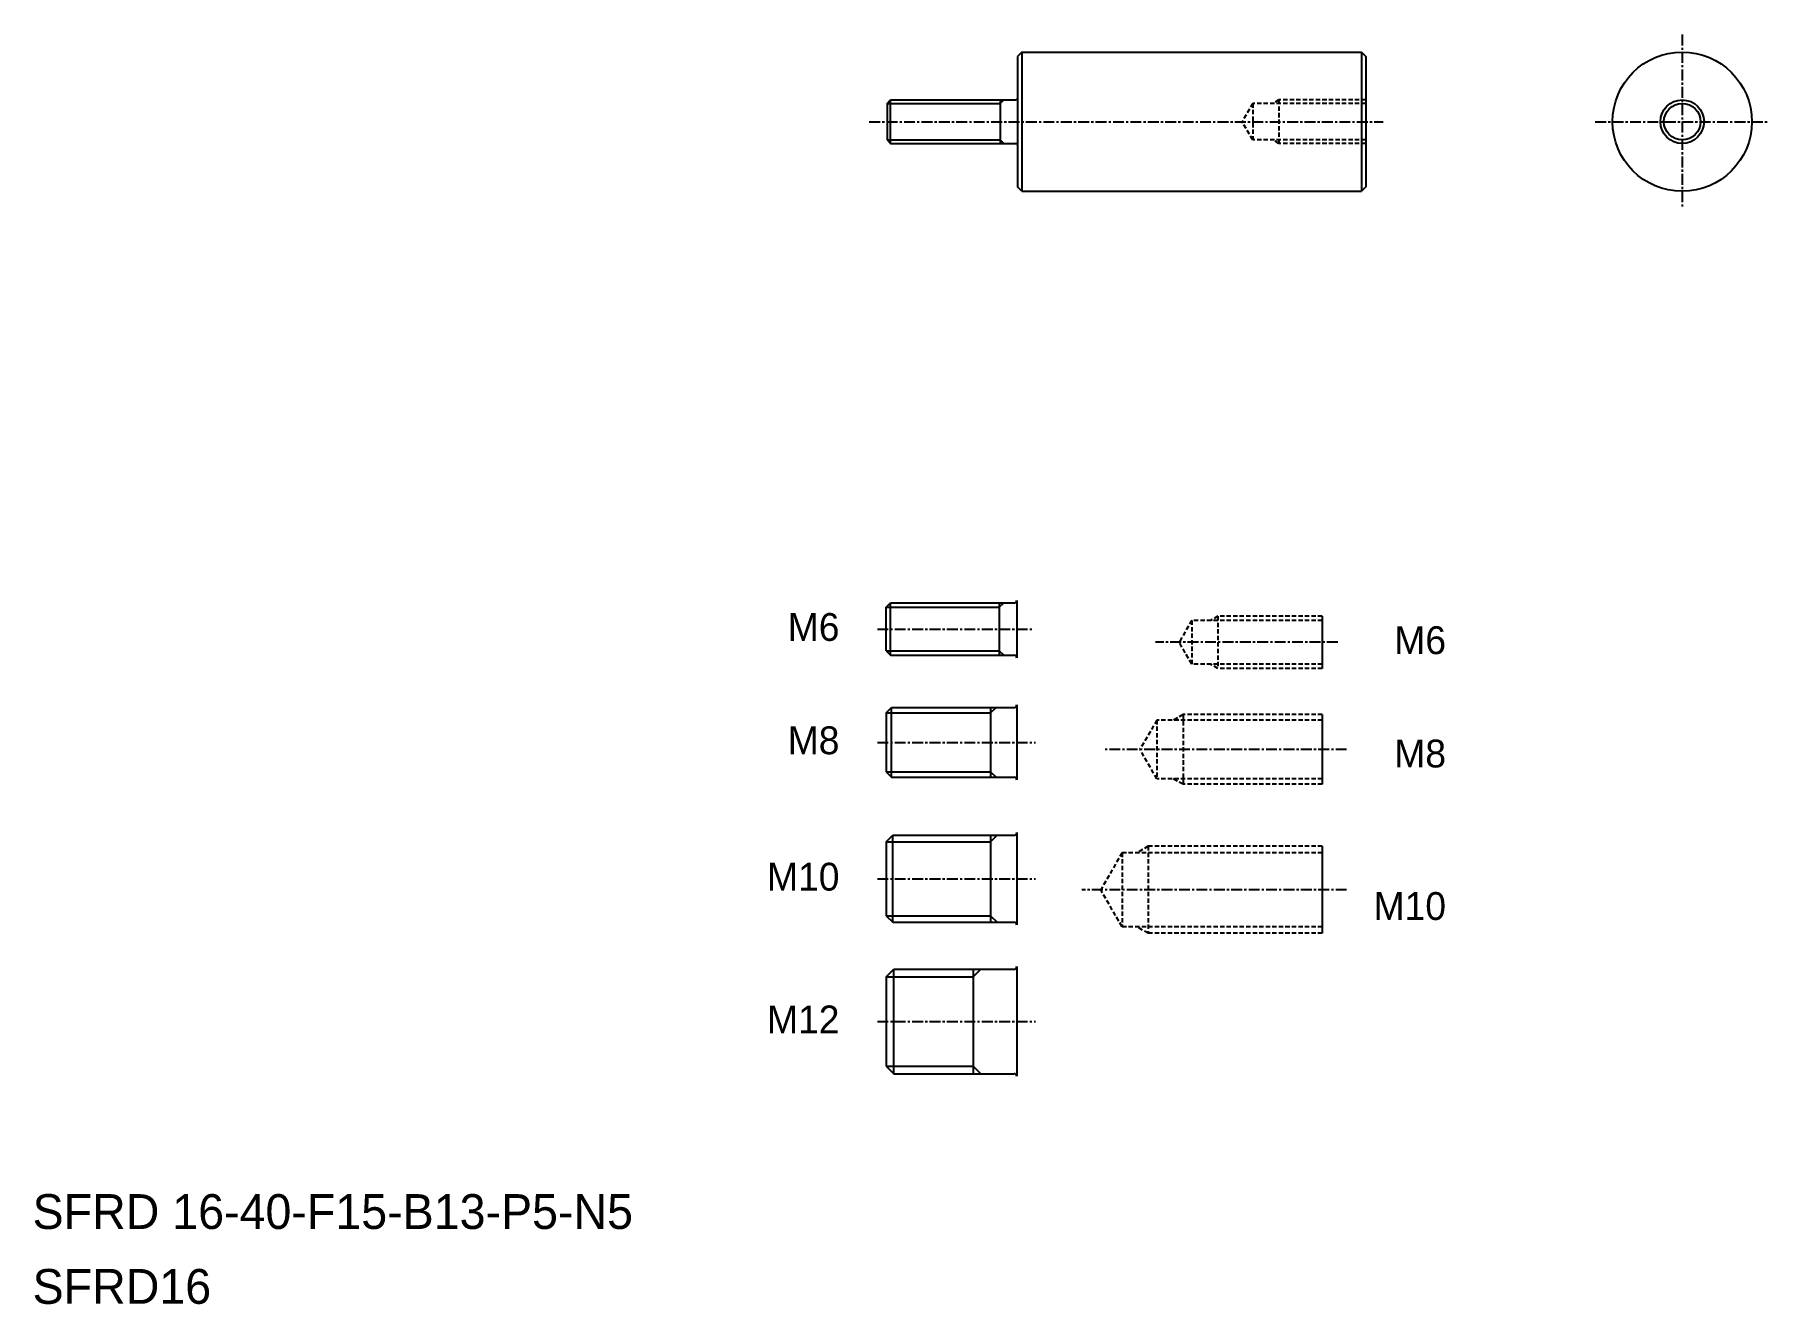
# Model space of a CAD drawing. Extents: x 10 to 209, y 10 to 156.
import ezdxf
from ezdxf.enums import TextEntityAlignment as Align

# ---------------------------------------------------------------- set-up
doc = ezdxf.new("R2010")
doc.units = 0
doc.linetypes.add('CENTER', pattern=[2, 1.25, -0.25, 0.25, -0.25])
doc.linetypes.add('DASHED', pattern=[0.75, 0.5, -0.25])
doc.layers.get('0').update_dxf_attribs({"linetype": 'CONTINUOUS'})
doc.layers.add('CENTER', color=1, linetype='CENTER')

msp = doc.modelspace()

# ---------------------------------------------------------------- linework, layer by layer
at = {"color": 7, "linetype": 'CONTINUOUS'}
for p, q in [((123.64, 153.81), (123.14, 153.31)), ((123.64, 153.81), (162.64, 153.81)), ((123.64, 153.81), (123.64, 137.81)), ((162.64, 153.81), (162.64, 137.81)), ((162.64, 153.81), (163.14, 153.31)), ((123.14, 153.31), (123.14, 138.31)), ((163.14, 153.31), (163.14, 138.31)), ((108.14, 147.91), (108.54, 148.31)), ((108.54, 148.31), (122.94, 148.31)), ((108.54, 143.31), (108.54, 148.31)), ((121.14, 148.31), (121.14, 143.31)), ((108.14, 143.71), (108.54, 143.31)), ((108.54, 143.31), (122.94, 143.31)), ((123.64, 137.81), (123.14, 138.31)), ((123.64, 137.81), (162.64, 137.81)), ((163.14, 138.31), (162.64, 137.81)), ((108.04, 90.02), (108.54, 90.52)), ((108.54, 84.52), (108.54, 90.52)), ((108.54, 90.52), (122.74, 90.52)), ((121.04, 90.52), (121.04, 84.52)), ((158.14, 89), (158.14, 83)), ((108.04, 85.02), (108.54, 84.52)), ((108.54, 84.52), (122.74, 84.52)), ((108.04, 77.88), (108.67, 78.5)), ((108.67, 70.5), (108.67, 78.5)), ((108.67, 78.5), (122.74, 78.5)), ((120.04, 78.5), (120.04, 70.5)), ((123.04, 78.8), (123.04, 70.2)), ((158.14, 77.69), (158.14, 69.69)), ((108.04, 71.13), (108.67, 70.5)), ((108.67, 70.5), (122.74, 70.5)), ((108.04, 63.08), (108.79, 63.83)), ((108.79, 53.83), (108.79, 63.83)), ((108.79, 63.83), (122.74, 63.83)), ((120.04, 63.83), (120.04, 53.83)), ((123.04, 64.13), (123.04, 53.53)), ((158.14, 62.57), (158.14, 52.57)), ((108.04, 54.58), (108.79, 53.83)), ((108.79, 53.83), (122.74, 53.83)), ((108.04, 47.56), (108.92, 48.44)), ((108.92, 36.44), (108.92, 48.44)), ((108.92, 48.44), (122.74, 48.44)), ((118.04, 48.44), (118.04, 36.44)), ((123.04, 48.74), (123.04, 36.14)), ((108.04, 37.31), (108.92, 36.44)), ((108.92, 36.44), (122.74, 36.44))]:
    msp.add_line(p, q, dxfattribs=at)
at = {"color": 3, "linetype": 'CONTINUOUS'}
for p, q in [((108.14, 147.91), (121.14, 147.91)), ((121.14, 147.91), (121.54, 148.31)), ((108.14, 143.71), (121.14, 143.71)), ((121.14, 143.71), (121.54, 143.31)), ((108.04, 90.02), (121.04, 90.02)), ((121.04, 90.02), (121.54, 90.52)), ((108.04, 85.02), (121.04, 85.02)), ((121.04, 85.02), (121.54, 84.52)), ((108.04, 77.88), (120.04, 77.88)), ((120.04, 77.88), (120.67, 78.5)), ((108.04, 71.13), (120.04, 71.13)), ((120.04, 71.13), (120.67, 70.5)), ((120.04, 63.08), (120.79, 63.83)), ((108.04, 63.08), (120.04, 63.08)), ((108.04, 54.58), (120.04, 54.58)), ((120.04, 54.58), (120.79, 53.83)), ((118.04, 47.56), (118.92, 48.44)), ((108.04, 47.56), (118.04, 47.56)), ((108.04, 37.31), (118.04, 37.31)), ((118.04, 37.31), (118.92, 36.44))]:
    msp.add_line(p, q, dxfattribs=at)
for p, q in [((108.14, 147.91), (108.14, 143.71)), ((163.14, 149.31), (163.14, 149.31)), ((163.14, 145.81), (163.14, 145.81)), ((108.04, 85.02), (108.04, 90.02)), ((123.04, 90.82), (123.04, 84.22)), ((108.04, 77.88), (108.04, 71.13)), ((108.04, 63.08), (108.04, 54.58)), ((108.04, 47.56), (108.04, 37.31))]:
    msp.add_line(p, q)
at = {"color": 3, "linetype": 'DASHED'}
for p, q in [((150.14, 147.91), (148.93, 145.81)), ((163.14, 147.91), (150.14, 147.91)), ((150.14, 147.91), (150.14, 143.71)), ((153.14, 148.31), (152.45, 147.91)), ((163.14, 148.31), (153.14, 148.31)), ((153.14, 148.31), (153.14, 143.31)), ((150.14, 143.71), (148.93, 145.81)), ((163.14, 143.71), (150.14, 143.71)), ((153.14, 143.31), (152.45, 143.71)), ((163.14, 143.31), (153.14, 143.31)), ((143.14, 88.5), (141.7, 86)), ((158.14, 88.5), (143.14, 88.5)), ((143.14, 88.5), (143.14, 83.5)), ((146.14, 89), (145.28, 88.5)), ((158.14, 89), (146.14, 89)), ((146.14, 89), (146.14, 83)), ((143.14, 83.5), (141.7, 86)), ((158.14, 83.5), (143.14, 83.5)), ((146.14, 83), (145.28, 83.5)), ((158.14, 83), (146.14, 83)), ((139.14, 77.06), (137.19, 73.69)), ((158.14, 77.06), (139.14, 77.06)), ((139.14, 77.06), (139.14, 70.31)), ((142.14, 77.69), (141.06, 77.06)), ((158.14, 77.69), (142.14, 77.69)), ((142.14, 77.69), (142.14, 69.69)), ((139.14, 70.31), (137.19, 73.69)), ((158.14, 70.31), (139.14, 70.31)), ((142.14, 69.69), (141.06, 70.31)), ((158.14, 69.69), (142.14, 69.69)), ((135.14, 61.82), (132.69, 57.57)), ((158.14, 61.82), (135.14, 61.82)), ((135.14, 61.82), (135.14, 53.32)), ((138.14, 62.57), (136.84, 61.82)), ((158.14, 62.57), (138.14, 62.57)), ((138.14, 62.57), (138.14, 52.57)), ((135.14, 53.32), (132.69, 57.57)), ((158.14, 53.32), (135.14, 53.32)), ((138.14, 52.57), (136.84, 53.32)), ((158.14, 52.57), (138.14, 52.57))]:
    msp.add_line(p, q, dxfattribs=at)
msp.add_circle((199.48, 145.81), 8)
at = {"color": 3, "linetype": 'CONTINUOUS'}
msp.add_circle((199.48, 145.81), 2.5, dxfattribs=at)
at = {"color": 7, "linetype": 'CONTINUOUS'}
msp.add_circle((199.48, 145.81), 2.1, dxfattribs=at)
for centre, radius, start, end in [((122.94, 148.51), 0.2, 270, 0), ((122.94, 143.11), 0.2, 0, 90), ((122.74, 90.82), 0.3, 270, 0), ((122.74, 84.22), 0.3, 0, 90), ((122.74, 78.8), 0.3, 270, 0), ((122.74, 70.2), 0.3, 0, 90), ((122.74, 64.13), 0.3, 270, 0), ((122.74, 53.53), 0.3, 0, 90), ((122.74, 48.74), 0.3, 270, 0), ((122.74, 36.14), 0.3, 0, 90)]:
    msp.add_arc(centre, radius, start, end, dxfattribs=at)
at = {"layer": 'CENTER', "color": 1, "linetype": 'CENTER'}
for p, q in [((199.48, 155.81), (199.48, 135.81)), ((106.1, 145.81), (165.14, 145.81)), ((189.48, 145.81), (209.48, 145.81)), ((107.03, 87.52), (125.06, 87.52)), ((159.92, 86), (138.99, 86)), ((107.03, 74.5), (125.21, 74.5)), ((160.93, 73.69), (133.03, 73.69)), ((107.03, 58.83), (125.21, 58.83)), ((160.93, 57.57), (130.52, 57.57)), ((107.03, 42.44), (125.21, 42.44))]:
    msp.add_line(p, q, dxfattribs=at)

# ---------------------------------------------------------------- texts
at = {"color": 7, "linetype": 'CONTINUOUS'}
for s, p in [('M6', (102.68, 87.76)), ('M6', (172.35, 86.24)), ('M8', (102.68, 74.74)), ('M8', (172.35, 73.22)), ('M10', (102.68, 59.07)), ('M10', (172.35, 55.7)), ('M12', (102.68, 42.67))]:
    msp.add_text(s, height=3.2, dxfattribs=at).set_placement(p, align=Align.MIDDLE_RIGHT)
for s, p in [('SFRD 16-40-F15-B13-P5-N5', (10, 18.6)), ('SFRD16', (10, 10))]:
    msp.add_text(s, height=4, dxfattribs=at).set_placement(p)

doc.saveas('drawing.dxf')
